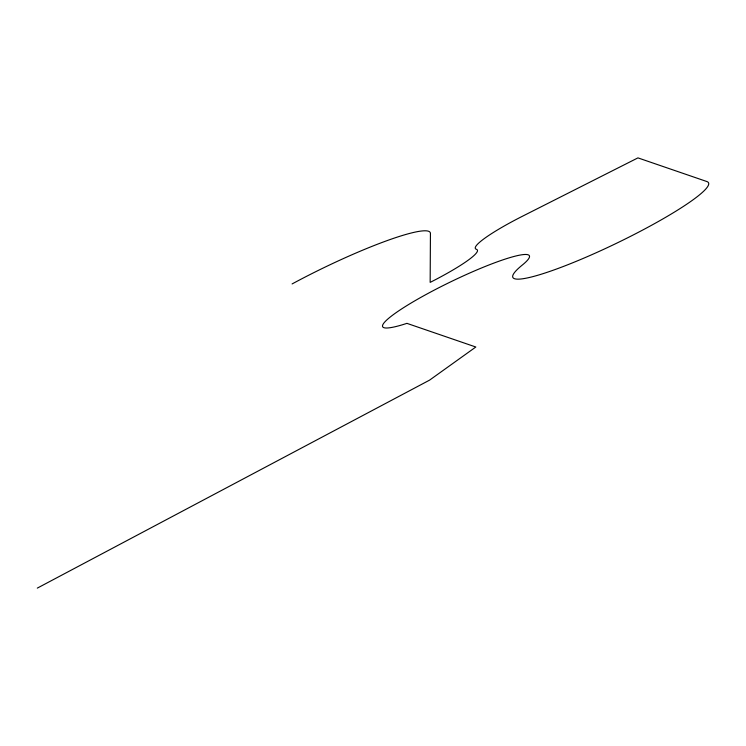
<?xml version="1.0" encoding="UTF-8"?>
<svg xmlns="http://www.w3.org/2000/svg" width="746" height="746" viewBox="0 0 746 746"><rect width="100%" height="100%" fill="white"/><g stroke="black" fill="none" stroke-linecap="round" stroke-linejoin="round"><path stroke-width="1.12" d="M37.3 588.118L429.621 380.106L475.827 347.011L406.924 323.354A81.501 10.78 -25.8 0 1 396.863 312.126A81.501 10.78 -25.8 0 1 493.899 263.077A81.501 10.78 -25.8 0 1 522.293 265.054A108.664 14.37 -25.8 0 0 598.451 251.719A108.664 14.37 -25.8 0 0 706.835 181.53L637.942 157.882L522.564 216.191A65.2 8.626 -25.8 0 0 476.368 249.285A65.2 8.626 -25.8 0 1 430.162 282.38L430.433 233.517A110.818 14.659 -25.8 0 0 292.096 283.937"/></g></svg>
